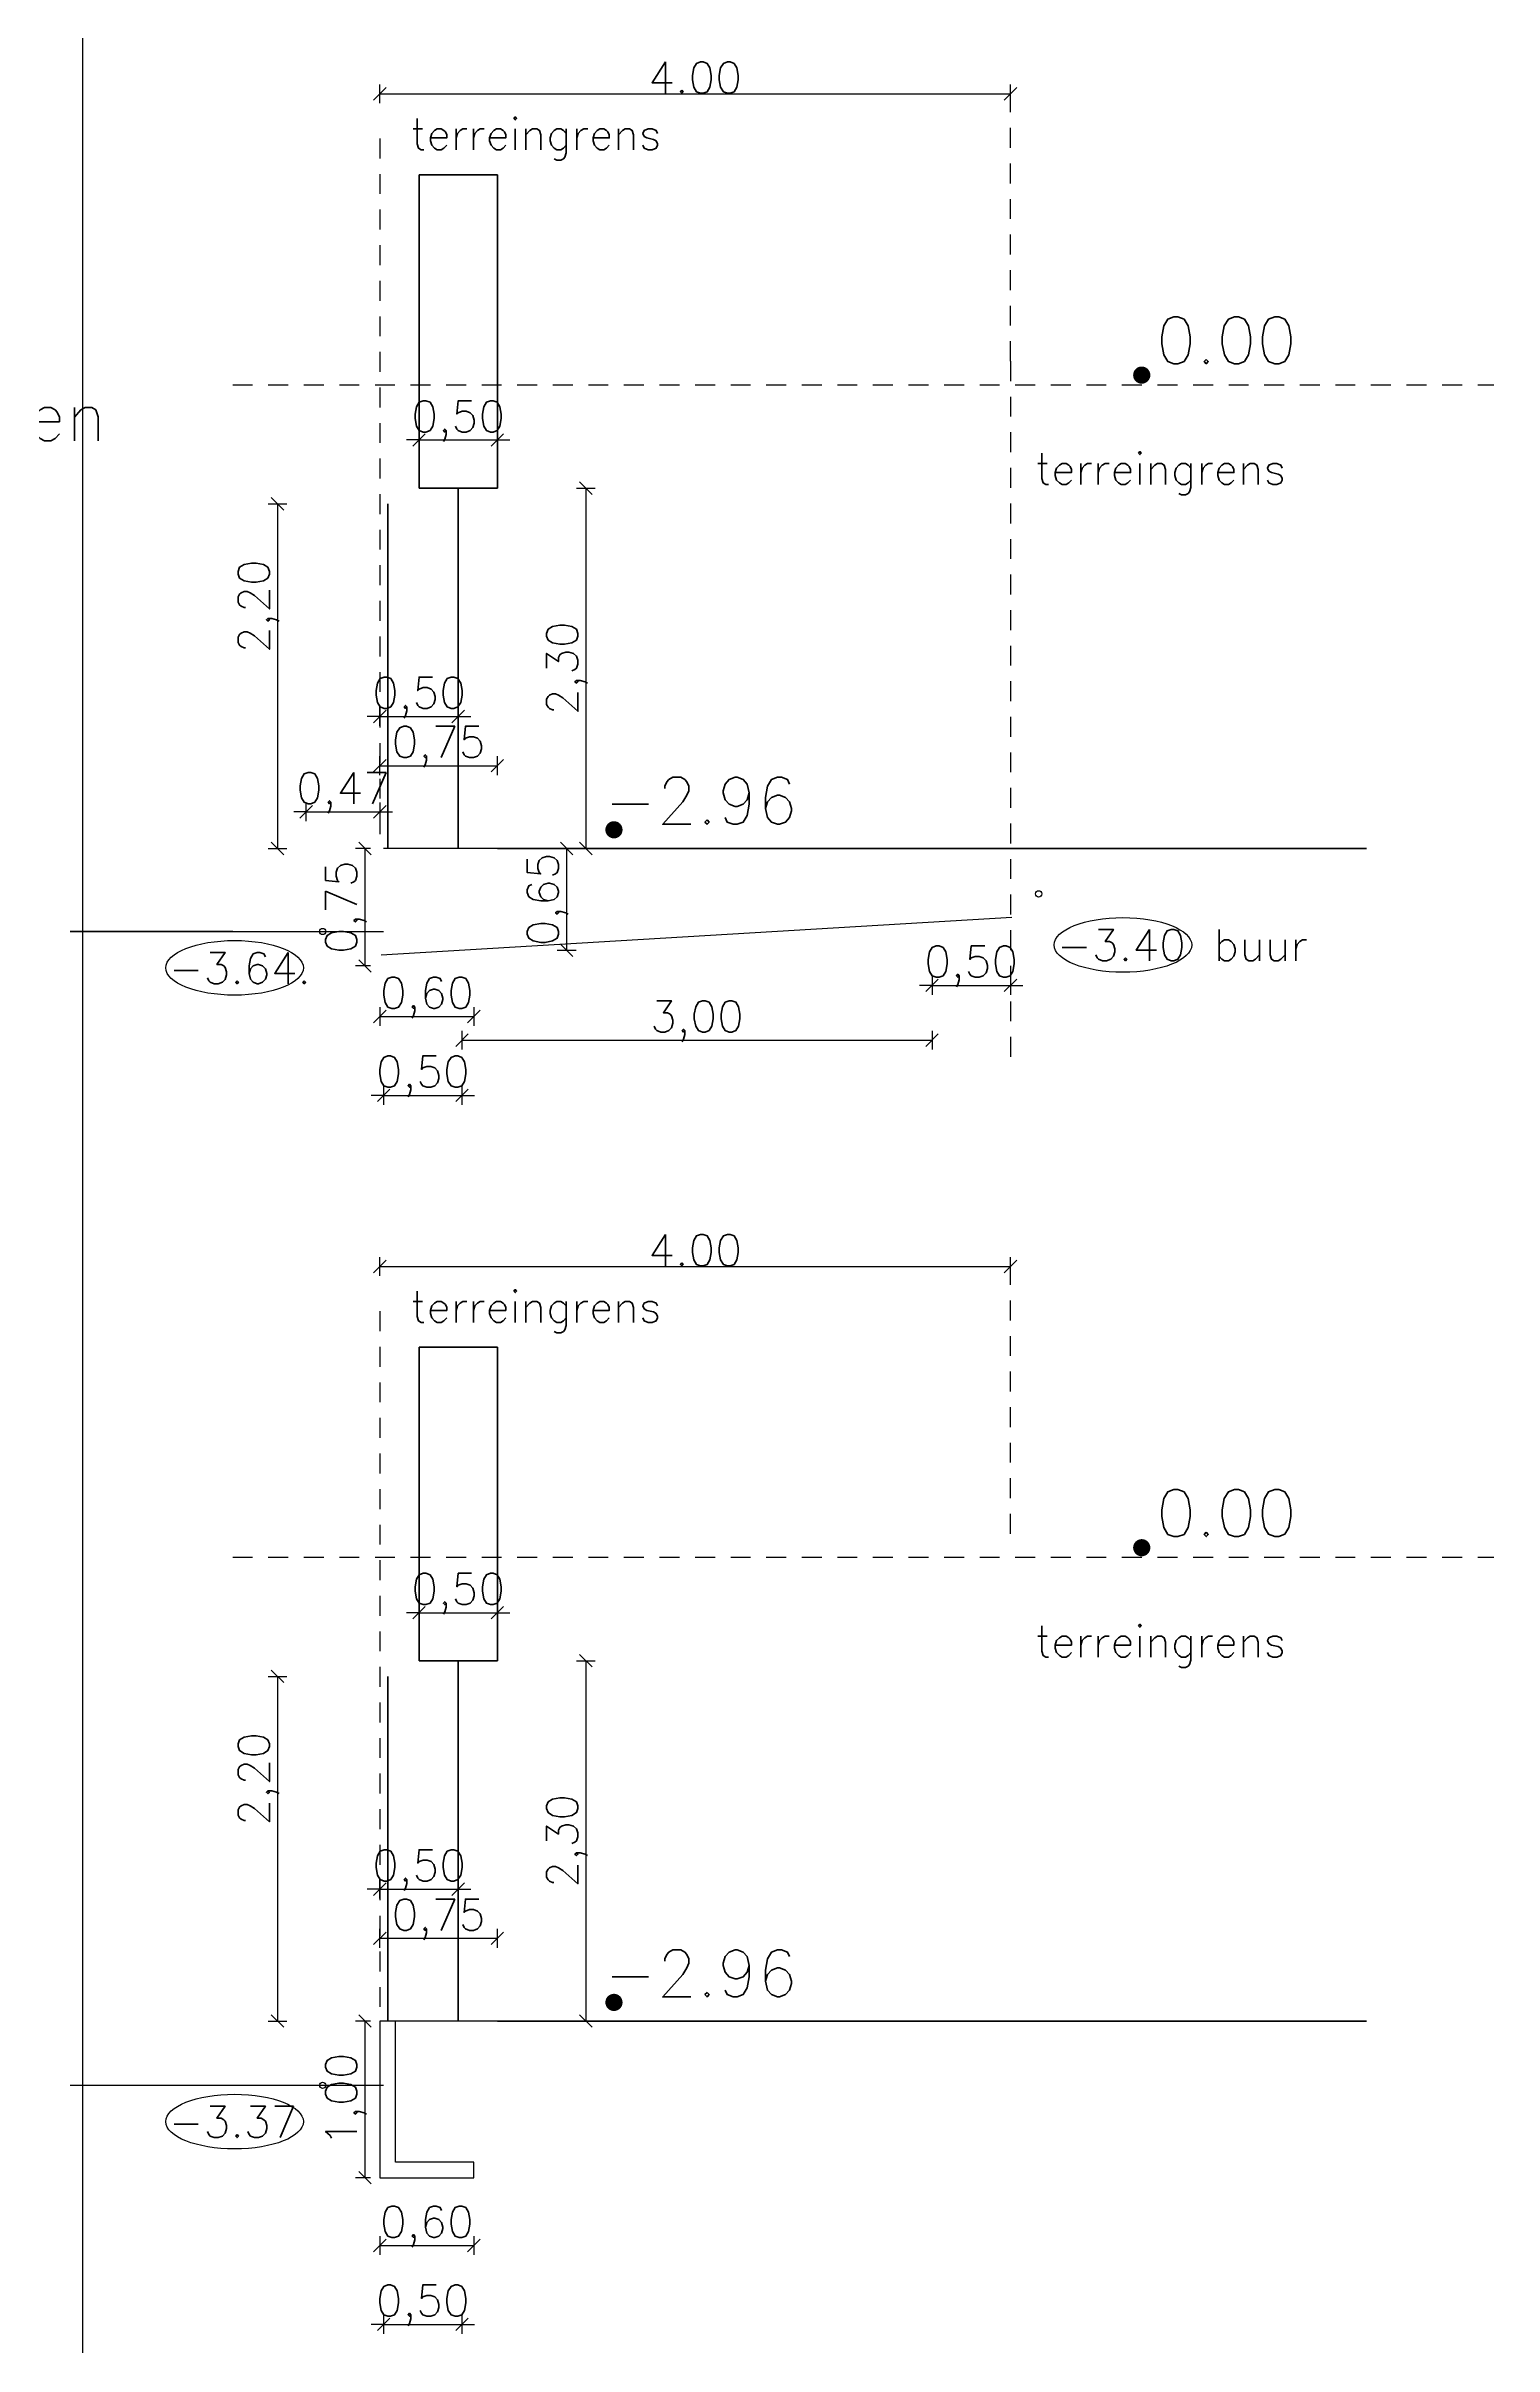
# Model space of a CAD drawing. Header units: millimetres. Extents: x 361 to 21231, y 184 to 1849.
# Drawn here: x 2497.53 to 2506.78, y 467.37 to 482.05 of the extents above; entities that cross this region are included whole.
import ezdxf

# ---------------------------------------------------------------- set-up
doc = ezdxf.new("R2010")
doc.units = ezdxf.units.MM
doc.header["$LTSCALE"] = 0.2
doc.linetypes.add('HIDDEN2', pattern=[4.7625, 3.175, -1.5875])
for name, color, linetype in [('bestaande hoogtepunten', 7, 'Continuous'), ('ontwerp', 7, 'Continuous'), ('terreingrens', 134, 'HIDDEN2')]:
    doc.layers.add(name, color=color, linetype=linetype)
for name, color, linetype, lineweight in [('bomen', 7, 'Continuous', 35), ('klimop op draad', 92, 'Continuous', 50), ('L-elementen', 7, 'Continuous', 30), ('L-elementen 4', 10, 'Continuous', 30), ('maten', 1, 'Continuous', 18), ('nieuwe hoogtepunten', 154, 'Continuous', 35)]:
    doc.layers.add(name, color=color, linetype=linetype, lineweight=lineweight)
doc.layers.add('huidige grondslag', color=7, linetype='Continuous', lineweight=30, true_color=0x00adad)
doc.styles.get("Standard").update_dxf_attribs({"font": 'txt.shx', "height": 0.2})
doc.dimstyles.new('maat aanduiding voor tuin', dxfattribs={"dimscale": 0.2, "dimtxt": 0.2, "dimasz": 0.4, "dimexe": 0.3, "dimexo": 0.3, "dimgap": 0.02, "dimtad": 1, "dimzin": 1, "dimtxsty": 'Standard', "dimblk": 'OBLIQUE', "dimcen": 0.2, "dimadec": 0, "dimazin": 3, "dimtfac": 1, "dimtix": 1, "dimtmove": 0, "dimatfit": 3, "dimldrblk": 'OBLIQUE', "dimfxl": 0.3, "dimfxlon": 1, "dimarcsym": 1})

# ---------------------------------------------------------------- blocks, each defined once
blk = doc.blocks.new('_Oblique')
at = {"color": 0, "linetype": 'ByBlock', "lineweight": -2}
blk.add_line((-0.5, -0.5), (0.5, 0.5), dxfattribs=at)
blk = doc.blocks.new('*D1718')
at = {"layer": 'Defpoints', "color": 0, "ltscale": 0.2, "transparency": 16777216}
for p in [(2500.189, 476.165), (2503.189, 476.165), (2503.189, 475.707)]:
    blk.add_point(p, dxfattribs=at)
at = {"layer": 'maten', "color": 0, "lineweight": -2, "ltscale": 0.2, "transparency": 16777216}
for p, q in [((2500.189, 475.767), (2500.189, 475.647)), ((2503.189, 475.767), (2503.189, 475.647)), ((2500.189, 475.707), (2503.189, 475.707))]:
    blk.add_line(p, q, dxfattribs=at)
at = {"layer": 'maten', "color": 0, "lineweight": -2, "ltscale": 0.2, "transparency": 16777216, "xscale": 0.08000000000000074, "yscale": 0.08000000000000074, "zscale": 0.08000000000000074, "rotation": 180}
blk.add_blockref('_Oblique', (2500.189, 475.707), dxfattribs=at)
at = {"layer": 'maten', "color": 0, "lineweight": -2, "ltscale": 0.2, "transparency": 16777216, "xscale": 0.08000000000000074, "yscale": 0.08000000000000074, "zscale": 0.08000000000000074}
blk.add_blockref('_Oblique', (2503.189, 475.707), dxfattribs=at)
at = {"layer": 'maten', "color": 0, "ltscale": 0.2, "transparency": 16777216, "insert": (2501.689, 475.828), "char_height": 0.2, "attachment_point": 5}
blk.add_mtext('3,00', dxfattribs=at)
blk = doc.blocks.new('*D1719')
at = {"layer": 'Defpoints', "color": 0, "ltscale": 0.2, "transparency": 16777216}
for p in [(2499.689, 477.718), (2500.189, 477.718), (2500.189, 475.355)]:
    blk.add_point(p, dxfattribs=at)
at = {"layer": 'maten', "color": 0, "lineweight": -2, "ltscale": 0.2, "transparency": 16777216}
for p, q in [((2499.689, 475.355), (2499.609, 475.355)), ((2499.689, 475.415), (2499.689, 475.295)), ((2499.689, 475.355), (2500.189, 475.355)), ((2500.189, 475.415), (2500.189, 475.295)), ((2500.189, 475.355), (2500.269, 475.355))]:
    blk.add_line(p, q, dxfattribs=at)
at = {"layer": 'maten', "color": 0, "lineweight": -2, "ltscale": 0.2, "transparency": 16777216, "xscale": 0.08000000000000074, "yscale": 0.08000000000000074, "zscale": 0.08000000000000074}
blk.add_blockref('_Oblique', (2499.689, 475.355), dxfattribs=at)
at = {"layer": 'maten', "color": 0, "lineweight": -2, "ltscale": 0.2, "transparency": 16777216, "xscale": 0.08000000000000074, "yscale": 0.08000000000000074, "zscale": 0.08000000000000074, "rotation": 180}
blk.add_blockref('_Oblique', (2500.189, 475.355), dxfattribs=at)
at = {"layer": 'maten', "color": 0, "ltscale": 0.2, "transparency": 16777216, "insert": (2499.939, 475.476), "char_height": 0.2, "attachment_point": 5}
blk.add_mtext('0,50', dxfattribs=at)
blk = doc.blocks.new('*D1720')
at = {"layer": 'Defpoints', "color": 0, "ltscale": 0.2, "transparency": 16777216}
for p in [(2503.189, 476.898), (2503.689, 476.898), (2503.689, 476.057)]:
    blk.add_point(p, dxfattribs=at)
at = {"layer": 'maten', "color": 0, "lineweight": -2, "ltscale": 0.2, "transparency": 16777216}
for p, q in [((2503.189, 476.117), (2503.189, 475.997)), ((2503.689, 476.117), (2503.689, 475.997)), ((2503.189, 476.057), (2503.109, 476.057)), ((2503.189, 476.057), (2503.689, 476.057)), ((2503.689, 476.057), (2503.769, 476.057))]:
    blk.add_line(p, q, dxfattribs=at)
at = {"layer": 'maten', "color": 0, "lineweight": -2, "ltscale": 0.2, "transparency": 16777216, "xscale": 0.08000000000000074, "yscale": 0.08000000000000074, "zscale": 0.08000000000000074}
blk.add_blockref('_Oblique', (2503.189, 476.057), dxfattribs=at)
at = {"layer": 'maten', "color": 0, "lineweight": -2, "ltscale": 0.2, "transparency": 16777216, "xscale": 0.08000000000000074, "yscale": 0.08000000000000074, "zscale": 0.08000000000000074, "rotation": 180}
blk.add_blockref('_Oblique', (2503.689, 476.057), dxfattribs=at)
at = {"layer": 'maten', "color": 0, "ltscale": 0.2, "transparency": 16777216, "insert": (2503.439, 476.178), "char_height": 0.2, "attachment_point": 5}
blk.add_mtext('0,50', dxfattribs=at)
blk = doc.blocks.new('*D1721')
at = {"layer": 'Defpoints', "color": 0, "ltscale": 0.2, "transparency": 16777216}
for p in [(2499.665, 479.152), (2499.665, 477.165), (2499.195, 476.552)]:
    blk.add_point(p, dxfattribs=at)
at = {"layer": 'maten', "color": 0, "lineweight": -2, "ltscale": 0.2, "transparency": 16777216}
for p, q in [((2499.195, 477.165), (2499.115, 477.165)), ((2499.195, 477.105), (2499.195, 477.225)), ((2499.195, 477.165), (2499.665, 477.165)), ((2499.665, 477.225), (2499.665, 477.105)), ((2499.665, 477.165), (2499.745, 477.165))]:
    blk.add_line(p, q, dxfattribs=at)
at = {"layer": 'maten', "color": 0, "lineweight": -2, "ltscale": 0.2, "transparency": 16777216, "xscale": 0.08000000000000074, "yscale": 0.08000000000000074, "zscale": 0.08000000000000074}
blk.add_blockref('_Oblique', (2499.195, 477.165), dxfattribs=at)
at = {"layer": 'maten', "color": 0, "lineweight": -2, "ltscale": 0.2, "transparency": 16777216, "xscale": 0.08000000000000074, "yscale": 0.08000000000000074, "zscale": 0.08000000000000074, "rotation": 180}
blk.add_blockref('_Oblique', (2499.665, 477.165), dxfattribs=at)
at = {"layer": 'maten', "color": 0, "ltscale": 0.2, "transparency": 16777216, "insert": (2499.43, 477.286), "char_height": 0.2, "attachment_point": 5}
blk.add_mtext('0,47', dxfattribs=at)
blk = doc.blocks.new('*D1849')
at = {"layer": 'Defpoints', "color": 0, "ltscale": 0.2, "transparency": 16777216}
for p in [(2499.665, 476.931), (2499.57, 476.181), (2499.665, 476.181)]:
    blk.add_point(p, dxfattribs=at)
at = {"layer": 'maten', "color": 0, "lineweight": -2, "ltscale": 0.2, "transparency": 16777216}
for p, q in [((2499.605, 476.931), (2499.51, 476.931)), ((2499.57, 476.931), (2499.57, 476.181)), ((2499.605, 476.181), (2499.51, 476.181))]:
    blk.add_line(p, q, dxfattribs=at)
at = {"layer": 'maten', "color": 0, "lineweight": -2, "ltscale": 0.2, "transparency": 16777216, "xscale": 0.08000000000000074, "yscale": 0.08000000000000074, "zscale": 0.08000000000000074}
for p, rotation in [((2499.57, 476.931), 90), ((2499.57, 476.181), 270)]:
    blk.add_blockref('_Oblique', p, dxfattribs=dict(at, rotation=rotation))
at = {"layer": 'maten', "color": 0, "ltscale": 0.2, "transparency": 16777216, "insert": (2499.449, 476.556), "char_height": 0.2, "attachment_point": 5, "rotation": 90}
blk.add_mtext('0,75', dxfattribs=at)
blk = doc.blocks.new('*D1850')
at = {"layer": 'Defpoints', "color": 0, "ltscale": 0.2, "transparency": 16777216}
for p in [(2499.665, 476.181), (2500.265, 476.181), (2500.265, 475.858)]:
    blk.add_point(p, dxfattribs=at)
at = {"layer": 'maten', "color": 0, "lineweight": -2, "ltscale": 0.2, "transparency": 16777216}
for p, q in [((2499.665, 475.918), (2499.665, 475.798)), ((2500.265, 475.918), (2500.265, 475.798)), ((2499.665, 475.858), (2500.265, 475.858))]:
    blk.add_line(p, q, dxfattribs=at)
at = {"layer": 'maten', "color": 0, "lineweight": -2, "ltscale": 0.2, "transparency": 16777216, "xscale": 0.08000000000000074, "yscale": 0.08000000000000074, "zscale": 0.08000000000000074, "rotation": 180}
blk.add_blockref('_Oblique', (2499.665, 475.858), dxfattribs=at)
at = {"layer": 'maten', "color": 0, "lineweight": -2, "ltscale": 0.2, "transparency": 16777216, "xscale": 0.08000000000000074, "yscale": 0.08000000000000074, "zscale": 0.08000000000000074}
blk.add_blockref('_Oblique', (2500.265, 475.858), dxfattribs=at)
at = {"layer": 'maten', "color": 0, "ltscale": 0.2, "transparency": 16777216, "insert": (2499.965, 475.979), "char_height": 0.2, "attachment_point": 5}
blk.add_mtext('0,60', dxfattribs=at)
blk = doc.blocks.new('*D1851')
at = {"layer": 'Defpoints', "color": 0, "ltscale": 0.2, "transparency": 16777216}
for p in [(2500.415, 476.931), (2500.415, 476.281), (2500.857, 476.281)]:
    blk.add_point(p, dxfattribs=at)
at = {"layer": 'maten', "color": 0, "lineweight": -2, "ltscale": 0.2, "transparency": 16777216}
for p, q in [((2500.797, 476.931), (2500.917, 476.931)), ((2500.857, 476.931), (2500.857, 476.281)), ((2500.797, 476.281), (2500.917, 476.281))]:
    blk.add_line(p, q, dxfattribs=at)
at = {"layer": 'maten', "color": 0, "lineweight": -2, "ltscale": 0.2, "transparency": 16777216, "xscale": 0.08000000000000074, "yscale": 0.08000000000000074, "zscale": 0.08000000000000074}
for p, rotation in [((2500.857, 476.931), 90), ((2500.857, 476.281), 270)]:
    blk.add_blockref('_Oblique', p, dxfattribs=dict(at, rotation=rotation))
at = {"layer": 'maten', "color": 0, "ltscale": 0.2, "transparency": 16777216, "insert": (2500.736, 476.606), "char_height": 0.2, "attachment_point": 5, "rotation": 90}
blk.add_mtext('0,65', dxfattribs=at)
blk = doc.blocks.new('*D1852')
at = {"layer": 'Defpoints', "color": 0, "ltscale": 0.2, "transparency": 16777216}
for p in [(2500.165, 479.231), (2500.165, 476.931), (2500.979, 476.931)]:
    blk.add_point(p, dxfattribs=at)
at = {"layer": 'maten', "color": 0, "lineweight": -2, "ltscale": 0.2, "transparency": 16777216}
for p, q in [((2500.919, 479.231), (2501.039, 479.231)), ((2500.979, 479.231), (2500.979, 476.931)), ((2500.919, 476.931), (2501.039, 476.931))]:
    blk.add_line(p, q, dxfattribs=at)
at = {"layer": 'maten', "color": 0, "lineweight": -2, "ltscale": 0.2, "transparency": 16777216, "xscale": 0.08000000000000074, "yscale": 0.08000000000000074, "zscale": 0.08000000000000074}
for p, rotation in [((2500.979, 479.231), 90), ((2500.979, 476.931), 270)]:
    blk.add_blockref('_Oblique', p, dxfattribs=dict(at, rotation=rotation))
at = {"layer": 'maten', "color": 0, "ltscale": 0.2, "transparency": 16777216, "insert": (2500.859, 478.081), "char_height": 0.2, "attachment_point": 5, "rotation": 90}
blk.add_mtext('2,30', dxfattribs=at)
blk = doc.blocks.new('*D1722')
at = {"layer": 'Defpoints', "color": 0, "ltscale": 0.2, "transparency": 16777216}
for p in [(2498.688, 479.131), (2498.688, 476.931), (2499.012, 476.931)]:
    blk.add_point(p, dxfattribs=at)
at = {"layer": 'maten', "color": 0, "lineweight": -2, "ltscale": 0.2, "transparency": 16777216}
for p, q in [((2498.952, 479.131), (2499.072, 479.131)), ((2499.012, 479.131), (2499.012, 476.931)), ((2498.952, 476.931), (2499.072, 476.931))]:
    blk.add_line(p, q, dxfattribs=at)
at = {"layer": 'maten', "color": 0, "lineweight": -2, "ltscale": 0.2, "transparency": 16777216, "xscale": 0.08000000000000074, "yscale": 0.08000000000000074, "zscale": 0.08000000000000074}
for p, rotation in [((2499.012, 479.131), 90), ((2499.012, 476.931), 270)]:
    blk.add_blockref('_Oblique', p, dxfattribs=dict(at, rotation=rotation))
at = {"layer": 'maten', "color": 0, "ltscale": 0.2, "transparency": 16777216, "insert": (2498.891, 478.031), "char_height": 0.2, "attachment_point": 5, "rotation": 90}
blk.add_mtext('     2,20', dxfattribs=at)
blk = doc.blocks.new('*D1723')
at = {"layer": 'Defpoints', "color": 0, "ltscale": 0.2, "transparency": 16777216}
for p in [(2500.415, 477.459), (2499.665, 476.931), (2500.415, 476.931)]:
    blk.add_point(p, dxfattribs=at)
at = {"layer": 'maten', "color": 0, "lineweight": -2, "ltscale": 0.2, "transparency": 16777216}
for p, q in [((2499.665, 477.399), (2499.665, 477.519)), ((2499.665, 477.459), (2500.415, 477.459)), ((2500.415, 477.399), (2500.415, 477.519))]:
    blk.add_line(p, q, dxfattribs=at)
at = {"layer": 'maten', "color": 0, "lineweight": -2, "ltscale": 0.2, "transparency": 16777216, "xscale": 0.08000000000000074, "yscale": 0.08000000000000074, "zscale": 0.08000000000000074, "rotation": 180}
blk.add_blockref('_Oblique', (2499.665, 477.459), dxfattribs=at)
at = {"layer": 'maten', "color": 0, "lineweight": -2, "ltscale": 0.2, "transparency": 16777216, "xscale": 0.08000000000000074, "yscale": 0.08000000000000074, "zscale": 0.08000000000000074}
blk.add_blockref('_Oblique', (2500.415, 477.459), dxfattribs=at)
at = {"layer": 'maten', "color": 0, "ltscale": 0.2, "transparency": 16777216, "insert": (2500.04, 477.58), "char_height": 0.2, "attachment_point": 5}
blk.add_mtext('0,75', dxfattribs=at)
blk = doc.blocks.new('*D1853')
at = {"layer": 'Defpoints', "color": 0, "ltscale": 0.2, "transparency": 16777216}
for p in [(2500.165, 477.773), (2499.665, 476.931), (2500.165, 476.931)]:
    blk.add_point(p, dxfattribs=at)
at = {"layer": 'maten', "color": 0, "lineweight": -2, "ltscale": 0.2, "transparency": 16777216}
for p, q in [((2499.665, 477.713), (2499.665, 477.833)), ((2500.165, 477.713), (2500.165, 477.833)), ((2499.665, 477.773), (2499.585, 477.773)), ((2499.665, 477.773), (2500.165, 477.773)), ((2500.165, 477.773), (2500.245, 477.773))]:
    blk.add_line(p, q, dxfattribs=at)
at = {"layer": 'maten', "color": 0, "lineweight": -2, "ltscale": 0.2, "transparency": 16777216, "xscale": 0.08000000000000074, "yscale": 0.08000000000000074, "zscale": 0.08000000000000074}
blk.add_blockref('_Oblique', (2499.665, 477.773), dxfattribs=at)
at = {"layer": 'maten', "color": 0, "lineweight": -2, "ltscale": 0.2, "transparency": 16777216, "xscale": 0.08000000000000074, "yscale": 0.08000000000000074, "zscale": 0.08000000000000074, "rotation": 180}
blk.add_blockref('_Oblique', (2500.165, 477.773), dxfattribs=at)
at = {"layer": 'maten', "color": 0, "ltscale": 0.2, "transparency": 16777216, "insert": (2499.915, 477.894), "char_height": 0.2, "attachment_point": 5}
blk.add_mtext('0,50', dxfattribs=at)
blk = doc.blocks.new('*D1854')
at = {"layer": 'Defpoints', "color": 0, "ltscale": 0.2, "transparency": 16777216}
for p in [(2500.415, 479.538), (2499.915, 479.231), (2500.415, 479.231)]:
    blk.add_point(p, dxfattribs=at)
at = {"layer": 'maten', "color": 0, "lineweight": -2, "ltscale": 0.2, "transparency": 16777216}
for p, q in [((2499.915, 479.478), (2499.915, 479.598)), ((2500.415, 479.478), (2500.415, 479.598)), ((2499.915, 479.538), (2499.835, 479.538)), ((2499.915, 479.538), (2500.415, 479.538)), ((2500.415, 479.538), (2500.495, 479.538))]:
    blk.add_line(p, q, dxfattribs=at)
at = {"layer": 'maten', "color": 0, "lineweight": -2, "ltscale": 0.2, "transparency": 16777216, "xscale": 0.08000000000000074, "yscale": 0.08000000000000074, "zscale": 0.08000000000000074}
blk.add_blockref('_Oblique', (2499.915, 479.538), dxfattribs=at)
at = {"layer": 'maten', "color": 0, "lineweight": -2, "ltscale": 0.2, "transparency": 16777216, "xscale": 0.08000000000000074, "yscale": 0.08000000000000074, "zscale": 0.08000000000000074, "rotation": 180}
blk.add_blockref('_Oblique', (2500.415, 479.538), dxfattribs=at)
at = {"layer": 'maten', "color": 0, "ltscale": 0.2, "transparency": 16777216, "insert": (2500.165, 479.658), "char_height": 0.2, "attachment_point": 5}
blk.add_mtext('0,50', dxfattribs=at)
blk = doc.blocks.new('*D1859')
at = {"layer": 'Defpoints', "color": 0, "ltscale": 0.2, "transparency": 16777216}
for p in [(2503.689, 481.747), (2499.665, 481.462), (2503.689, 481.462)]:
    blk.add_point(p, dxfattribs=at)
at = {"layer": 'maten', "color": 0, "lineweight": -2, "ltscale": 0.2, "transparency": 16777216}
for p, q in [((2499.665, 481.687), (2499.665, 481.807)), ((2503.689, 481.687), (2503.689, 481.807)), ((2499.665, 481.747), (2503.689, 481.747))]:
    blk.add_line(p, q, dxfattribs=at)
at = {"layer": 'maten', "color": 0, "lineweight": -2, "ltscale": 0.2, "transparency": 16777216, "xscale": 0.08000000000000074, "yscale": 0.08000000000000074, "zscale": 0.08000000000000074, "rotation": 180}
blk.add_blockref('_Oblique', (2499.665, 481.747), dxfattribs=at)
at = {"layer": 'maten', "color": 0, "lineweight": -2, "ltscale": 0.2, "transparency": 16777216, "xscale": 0.08000000000000074, "yscale": 0.08000000000000074, "zscale": 0.08000000000000074}
blk.add_blockref('_Oblique', (2503.689, 481.747), dxfattribs=at)
at = {"layer": 'maten', "color": 0, "ltscale": 0.2, "transparency": 16777216, "insert": (2501.677, 481.851), "char_height": 0.2, "attachment_point": 5}
blk.add_mtext('4.00', dxfattribs=at)
blk = doc.blocks.new('*D1738')
at = {"layer": 'Defpoints', "color": 0, "ltscale": 0.2, "transparency": 16777216}
for p in [(2499.689, 469.874), (2500.189, 469.874), (2500.189, 467.511)]:
    blk.add_point(p, dxfattribs=at)
at = {"layer": 'maten', "color": 0, "lineweight": -2, "ltscale": 0.2, "transparency": 16777216}
for p, q in [((2499.689, 467.571), (2499.689, 467.451)), ((2500.189, 467.571), (2500.189, 467.451)), ((2499.689, 467.511), (2499.609, 467.511)), ((2499.689, 467.511), (2500.189, 467.511)), ((2500.189, 467.511), (2500.269, 467.511))]:
    blk.add_line(p, q, dxfattribs=at)
at = {"layer": 'maten', "color": 0, "lineweight": -2, "ltscale": 0.2, "transparency": 16777216, "xscale": 0.08000000000000074, "yscale": 0.08000000000000074, "zscale": 0.08000000000000074}
blk.add_blockref('_Oblique', (2499.689, 467.511), dxfattribs=at)
at = {"layer": 'maten', "color": 0, "lineweight": -2, "ltscale": 0.2, "transparency": 16777216, "xscale": 0.08000000000000074, "yscale": 0.08000000000000074, "zscale": 0.08000000000000074, "rotation": 180}
blk.add_blockref('_Oblique', (2500.189, 467.511), dxfattribs=at)
at = {"layer": 'maten', "color": 0, "ltscale": 0.2, "transparency": 16777216, "insert": (2499.939, 467.632), "char_height": 0.2, "attachment_point": 5}
blk.add_mtext('0,50', dxfattribs=at)
blk = doc.blocks.new('*D1739')
at = {"layer": 'Defpoints', "color": 0, "ltscale": 0.2, "transparency": 16777216}
for p in [(2499.665, 469.447), (2499.57, 468.447), (2499.665, 468.447)]:
    blk.add_point(p, dxfattribs=at)
at = {"layer": 'maten', "color": 0, "lineweight": -2, "ltscale": 0.2, "transparency": 16777216}
for p, q in [((2499.605, 469.447), (2499.51, 469.447)), ((2499.57, 469.447), (2499.57, 468.447)), ((2499.605, 468.447), (2499.51, 468.447))]:
    blk.add_line(p, q, dxfattribs=at)
at = {"layer": 'maten', "color": 0, "lineweight": -2, "ltscale": 0.2, "transparency": 16777216, "xscale": 0.08000000000000074, "yscale": 0.08000000000000074, "zscale": 0.08000000000000074}
for p, rotation in [((2499.57, 469.447), 90), ((2499.57, 468.447), 270)]:
    blk.add_blockref('_Oblique', p, dxfattribs=dict(at, rotation=rotation))
at = {"layer": 'maten', "color": 0, "ltscale": 0.2, "transparency": 16777216, "insert": (2499.449, 468.947), "char_height": 0.2, "attachment_point": 5, "rotation": 90}
blk.add_mtext('1,00', dxfattribs=at)
blk = doc.blocks.new('*D1740')
at = {"layer": 'Defpoints', "color": 0, "ltscale": 0.2, "transparency": 16777216}
for p in [(2499.665, 468.337), (2500.265, 468.337), (2500.265, 468.014)]:
    blk.add_point(p, dxfattribs=at)
at = {"layer": 'maten', "color": 0, "lineweight": -2, "ltscale": 0.2, "transparency": 16777216}
for p, q in [((2499.665, 468.074), (2499.665, 467.954)), ((2499.665, 468.014), (2500.265, 468.014)), ((2500.265, 468.074), (2500.265, 467.954))]:
    blk.add_line(p, q, dxfattribs=at)
at = {"layer": 'maten', "color": 0, "lineweight": -2, "ltscale": 0.2, "transparency": 16777216, "xscale": 0.08000000000000074, "yscale": 0.08000000000000074, "zscale": 0.08000000000000074, "rotation": 180}
blk.add_blockref('_Oblique', (2499.665, 468.014), dxfattribs=at)
at = {"layer": 'maten', "color": 0, "lineweight": -2, "ltscale": 0.2, "transparency": 16777216, "xscale": 0.08000000000000074, "yscale": 0.08000000000000074, "zscale": 0.08000000000000074}
blk.add_blockref('_Oblique', (2500.265, 468.014), dxfattribs=at)
at = {"layer": 'maten', "color": 0, "ltscale": 0.2, "transparency": 16777216, "insert": (2499.965, 468.135), "char_height": 0.2, "attachment_point": 5}
blk.add_mtext('0,60', dxfattribs=at)
blk = doc.blocks.new('*D1885')
at = {"layer": 'Defpoints', "color": 0, "ltscale": 0.2, "transparency": 16777216}
for p in [(2500.165, 471.747), (2500.165, 469.447), (2500.979, 469.447)]:
    blk.add_point(p, dxfattribs=at)
at = {"layer": 'maten', "color": 0, "lineweight": -2, "ltscale": 0.2, "transparency": 16777216}
for p, q in [((2500.919, 471.747), (2501.039, 471.747)), ((2500.979, 471.747), (2500.979, 469.447)), ((2500.919, 469.447), (2501.039, 469.447))]:
    blk.add_line(p, q, dxfattribs=at)
at = {"layer": 'maten', "color": 0, "lineweight": -2, "ltscale": 0.2, "transparency": 16777216, "xscale": 0.08000000000000074, "yscale": 0.08000000000000074, "zscale": 0.08000000000000074}
for p, rotation in [((2500.979, 471.747), 90), ((2500.979, 469.447), 270)]:
    blk.add_blockref('_Oblique', p, dxfattribs=dict(at, rotation=rotation))
at = {"layer": 'maten', "color": 0, "ltscale": 0.2, "transparency": 16777216, "insert": (2500.859, 470.597), "char_height": 0.2, "attachment_point": 5, "rotation": 90}
blk.add_mtext('2,30', dxfattribs=at)
blk = doc.blocks.new('*D1741')
at = {"layer": 'Defpoints', "color": 0, "ltscale": 0.2, "transparency": 16777216}
for p in [(2498.688, 471.647), (2498.688, 469.447), (2499.012, 469.447)]:
    blk.add_point(p, dxfattribs=at)
at = {"layer": 'maten', "color": 0, "lineweight": -2, "ltscale": 0.2, "transparency": 16777216}
for p, q in [((2498.952, 471.647), (2499.072, 471.647)), ((2499.012, 471.647), (2499.012, 469.447)), ((2498.952, 469.447), (2499.072, 469.447))]:
    blk.add_line(p, q, dxfattribs=at)
at = {"layer": 'maten', "color": 0, "lineweight": -2, "ltscale": 0.2, "transparency": 16777216, "xscale": 0.08000000000000074, "yscale": 0.08000000000000074, "zscale": 0.08000000000000074}
for p, rotation in [((2499.012, 471.647), 90), ((2499.012, 469.447), 270)]:
    blk.add_blockref('_Oblique', p, dxfattribs=dict(at, rotation=rotation))
at = {"layer": 'maten', "color": 0, "ltscale": 0.2, "transparency": 16777216, "insert": (2498.891, 470.547), "char_height": 0.2, "attachment_point": 5, "rotation": 90}
blk.add_mtext('     2,20', dxfattribs=at)
blk = doc.blocks.new('*D1742')
at = {"layer": 'Defpoints', "color": 0, "ltscale": 0.2, "transparency": 16777216}
for p in [(2500.415, 469.975), (2499.665, 469.447), (2500.415, 469.447)]:
    blk.add_point(p, dxfattribs=at)
at = {"layer": 'maten', "color": 0, "lineweight": -2, "ltscale": 0.2, "transparency": 16777216}
for p, q in [((2499.665, 469.915), (2499.665, 470.035)), ((2499.665, 469.975), (2500.415, 469.975)), ((2500.415, 469.915), (2500.415, 470.035))]:
    blk.add_line(p, q, dxfattribs=at)
at = {"layer": 'maten', "color": 0, "lineweight": -2, "ltscale": 0.2, "transparency": 16777216, "xscale": 0.08000000000000074, "yscale": 0.08000000000000074, "zscale": 0.08000000000000074, "rotation": 180}
blk.add_blockref('_Oblique', (2499.665, 469.975), dxfattribs=at)
at = {"layer": 'maten', "color": 0, "lineweight": -2, "ltscale": 0.2, "transparency": 16777216, "xscale": 0.08000000000000074, "yscale": 0.08000000000000074, "zscale": 0.08000000000000074}
blk.add_blockref('_Oblique', (2500.415, 469.975), dxfattribs=at)
at = {"layer": 'maten', "color": 0, "ltscale": 0.2, "transparency": 16777216, "insert": (2500.04, 470.095), "char_height": 0.2, "attachment_point": 5}
blk.add_mtext('0,75', dxfattribs=at)
blk = doc.blocks.new('*D1886')
at = {"layer": 'Defpoints', "color": 0, "ltscale": 0.2, "transparency": 16777216}
for p in [(2500.165, 470.289), (2499.665, 469.447), (2500.165, 469.447)]:
    blk.add_point(p, dxfattribs=at)
at = {"layer": 'maten', "color": 0, "lineweight": -2, "ltscale": 0.2, "transparency": 16777216}
for p, q in [((2499.665, 470.229), (2499.665, 470.349)), ((2500.165, 470.229), (2500.165, 470.349)), ((2499.665, 470.289), (2499.585, 470.289)), ((2499.665, 470.289), (2500.165, 470.289)), ((2500.165, 470.289), (2500.245, 470.289))]:
    blk.add_line(p, q, dxfattribs=at)
at = {"layer": 'maten', "color": 0, "lineweight": -2, "ltscale": 0.2, "transparency": 16777216, "xscale": 0.08000000000000074, "yscale": 0.08000000000000074, "zscale": 0.08000000000000074}
blk.add_blockref('_Oblique', (2499.665, 470.289), dxfattribs=at)
at = {"layer": 'maten', "color": 0, "lineweight": -2, "ltscale": 0.2, "transparency": 16777216, "xscale": 0.08000000000000074, "yscale": 0.08000000000000074, "zscale": 0.08000000000000074, "rotation": 180}
blk.add_blockref('_Oblique', (2500.165, 470.289), dxfattribs=at)
at = {"layer": 'maten', "color": 0, "ltscale": 0.2, "transparency": 16777216, "insert": (2499.915, 470.41), "char_height": 0.2, "attachment_point": 5}
blk.add_mtext('0,50', dxfattribs=at)
blk = doc.blocks.new('*D1887')
at = {"layer": 'Defpoints', "color": 0, "ltscale": 0.2, "transparency": 16777216}
for p in [(2500.415, 472.053), (2499.915, 471.747), (2500.415, 471.747)]:
    blk.add_point(p, dxfattribs=at)
at = {"layer": 'maten', "color": 0, "lineweight": -2, "ltscale": 0.2, "transparency": 16777216}
for p, q in [((2499.915, 471.993), (2499.915, 472.113)), ((2500.415, 471.993), (2500.415, 472.113)), ((2499.915, 472.053), (2499.835, 472.053)), ((2499.915, 472.053), (2500.415, 472.053)), ((2500.415, 472.053), (2500.495, 472.053))]:
    blk.add_line(p, q, dxfattribs=at)
at = {"layer": 'maten', "color": 0, "lineweight": -2, "ltscale": 0.2, "transparency": 16777216, "xscale": 0.08000000000000074, "yscale": 0.08000000000000074, "zscale": 0.08000000000000074}
blk.add_blockref('_Oblique', (2499.915, 472.053), dxfattribs=at)
at = {"layer": 'maten', "color": 0, "lineweight": -2, "ltscale": 0.2, "transparency": 16777216, "xscale": 0.08000000000000074, "yscale": 0.08000000000000074, "zscale": 0.08000000000000074, "rotation": 180}
blk.add_blockref('_Oblique', (2500.415, 472.053), dxfattribs=at)
at = {"layer": 'maten', "color": 0, "ltscale": 0.2, "transparency": 16777216, "insert": (2500.165, 472.174), "char_height": 0.2, "attachment_point": 5}
blk.add_mtext('0,50', dxfattribs=at)
blk = doc.blocks.new('*D1888')
at = {"layer": 'Defpoints', "color": 0, "ltscale": 0.2, "transparency": 16777216}
for p in [(2503.689, 474.263), (2499.665, 473.977), (2503.689, 473.977)]:
    blk.add_point(p, dxfattribs=at)
at = {"layer": 'maten', "color": 0, "lineweight": -2, "ltscale": 0.2, "transparency": 16777216}
for p, q in [((2499.665, 474.203), (2499.665, 474.323)), ((2503.689, 474.203), (2503.689, 474.323)), ((2499.665, 474.263), (2503.689, 474.263))]:
    blk.add_line(p, q, dxfattribs=at)
at = {"layer": 'maten', "color": 0, "lineweight": -2, "ltscale": 0.2, "transparency": 16777216, "xscale": 0.08000000000000074, "yscale": 0.08000000000000074, "zscale": 0.08000000000000074, "rotation": 180}
blk.add_blockref('_Oblique', (2499.665, 474.263), dxfattribs=at)
at = {"layer": 'maten', "color": 0, "lineweight": -2, "ltscale": 0.2, "transparency": 16777216, "xscale": 0.08000000000000074, "yscale": 0.08000000000000074, "zscale": 0.08000000000000074}
blk.add_blockref('_Oblique', (2503.689, 474.263), dxfattribs=at)
at = {"layer": 'maten', "color": 0, "ltscale": 0.2, "transparency": 16777216, "insert": (2501.677, 474.367), "char_height": 0.2, "attachment_point": 5}
blk.add_mtext('4.00', dxfattribs=at)
blk = doc.blocks.new('*D1890')
at = {"layer": 'Defpoints', "color": 0, "ltscale": 0.2, "transparency": 16777216}
for p in [(2492.843, 485.897), (2497.77, 485.897), (2492.78, 413.494)]:
    blk.add_point(p, dxfattribs=at)
at = {"layer": 'maten', "color": 0, "lineweight": -2, "ltscale": 0.2, "transparency": 16777216}
for p, q in [((2497.71, 485.897), (2497.83, 485.897)), ((2497.77, 413.494), (2497.77, 485.897)), ((2497.71, 413.494), (2497.83, 413.494))]:
    blk.add_line(p, q, dxfattribs=at)
at = {"layer": 'maten', "color": 0, "lineweight": -2, "ltscale": 0.2, "transparency": 16777216, "xscale": 0.08000000000000074, "yscale": 0.08000000000000074, "zscale": 0.08000000000000074}
for p, rotation in [((2497.77, 485.897), 90), ((2497.77, 413.494), 270)]:
    blk.add_blockref('_Oblique', p, dxfattribs=dict(at, rotation=rotation))
at = {"layer": 'maten', "color": 0, "ltscale": 0.2, "transparency": 16777216, "insert": (2497.649, 449.695), "char_height": 0.2, "attachment_point": 5, "rotation": 90}
blk.add_mtext('72,40', dxfattribs=at)

msp = doc.modelspace()

# ---------------------------------------------------------------- hatches: boundary and pattern name
at = {"layer": 'nieuwe hoogtepunten', "ltscale": 0.2}
h = msp.add_hatch(color=1, dxfattribs=at)
h.dxf.hatch_style = 1
edge = h.paths.add_edge_path()
edge.add_arc((2504.527, 479.952), 0.055, 0, 360)
h = msp.add_hatch(color=256, dxfattribs=at)
h.dxf.hatch_style = 1
edge = h.paths.add_edge_path()
edge.add_arc((2501.159, 477.05), 0.055, 0, 360)
h = msp.add_hatch(color=1, dxfattribs=at)
h.dxf.hatch_style = 1
edge = h.paths.add_edge_path()
edge.add_arc((2504.527, 472.468), 0.055, 0, 360)
h = msp.add_hatch(color=256, dxfattribs=at)
h.dxf.hatch_style = 1
edge = h.paths.add_edge_path()
edge.add_arc((2501.159, 469.566), 0.055, 0, 360)

# ---------------------------------------------------------------- linework, layer by layer
at = {"layer": 'bestaande hoogtepunten', "ltscale": 0.2}
for centre in [(2503.869, 476.641), (2499.3, 476.401), (2499.3, 469.037)]:
    msp.add_circle(centre, 0.02, dxfattribs=at)
at = {"layer": 'bestaande hoogtepunten'}
for centre in [(2504.407, 476.315), (2498.738, 476.169), (2498.738, 468.805)]:
    msp.add_ellipse(centre, major_axis=(-0.439, 0), ratio=0.39726, dxfattribs=at)
at = {"layer": 'bomen', "ltscale": 0.2}
for p, q in [((2500.415, 481.231), (2499.915, 481.231)), ((2499.915, 481.231), (2499.915, 479.231)), ((2500.415, 479.231), (2500.415, 481.231)), ((2499.915, 479.231), (2500.415, 479.231)), ((2500.165, 476.931), (2500.165, 479.231)), ((2500.165, 479.231), (2500.415, 479.231)), ((2500.165, 477.999), (2500.165, 478.383)), ((2500.415, 473.747), (2499.915, 473.747)), ((2499.915, 473.747), (2499.915, 471.747)), ((2500.415, 471.747), (2500.415, 473.747)), ((2499.915, 471.747), (2500.415, 471.747)), ((2500.165, 469.447), (2500.165, 471.747)), ((2500.165, 471.747), (2500.415, 471.747)), ((2500.165, 470.515), (2500.165, 470.899))]:
    msp.add_line(p, q, dxfattribs=at)
at = {"layer": 'huidige grondslag', "ltscale": 0.2}
msp.add_line((2499.674, 476.252), (2503.698, 476.492), dxfattribs=at)
at = {"layer": 'klimop op draad', "ltscale": 0.2}
for p, q in [((2499.715, 476.931), (2499.715, 479.131)), ((2499.715, 469.447), (2499.715, 471.647))]:
    msp.add_line(p, q, dxfattribs=at)
at = {"layer": 'L-elementen'}
for p, q in [((2499.765, 469.447), (2499.665, 469.447)), ((2499.665, 469.447), (2499.665, 468.447)), ((2499.765, 468.547), (2499.765, 469.447)), ((2499.665, 468.447), (2500.265, 468.447)), ((2500.265, 468.547), (2499.765, 468.547)), ((2500.265, 468.447), (2500.265, 468.547))]:
    msp.add_line(p, q, dxfattribs=at)
at = {"layer": 'ontwerp', "color": 1, "linetype": 'HIDDEN2', "ltscale": 0.2}
for p, q in [((2498.726, 479.891), (2506.775, 479.891)), ((2498.726, 472.407), (2506.775, 472.407))]:
    msp.add_line(p, q, dxfattribs=at)
at = {"layer": 'ontwerp', "ltscale": 0.2}
for p, q in [((2500.415, 476.931), (2499.689, 476.931)), ((2503.189, 476.931), (2503.689, 476.931)), ((2503.689, 476.931), (2505.189, 476.931)), ((2498.726, 476.401), (2497.689, 476.401)), ((2497.689, 476.401), (2499.689, 476.401)), ((2500.415, 469.447), (2499.689, 469.447)), ((2503.189, 469.447), (2503.689, 469.447)), ((2503.689, 469.447), (2505.189, 469.447)), ((2497.689, 469.037), (2499.689, 469.037))]:
    msp.add_line(p, q, dxfattribs=at)
at = {"layer": 'ontwerp', "color": 6, "lineweight": 50, "ltscale": 0.2}
for p, q in [((2500.415, 476.931), (2503.189, 476.931)), ((2503.189, 476.931), (2505.962, 476.931)), ((2500.415, 469.447), (2503.189, 469.447)), ((2503.189, 469.447), (2505.962, 469.447))]:
    msp.add_line(p, q, dxfattribs=at)
at = {"layer": 'terreingrens', "ltscale": 0.2}
for p, q in [((2503.689, 480.041), (2503.689, 481.78)), ((2499.665, 481.462), (2499.665, 476.931)), ((2503.689, 480.041), (2503.689, 475.511)), ((2503.689, 472.557), (2503.689, 474.295)), ((2499.665, 473.977), (2499.665, 469.447))]:
    msp.add_line(p, q, dxfattribs=at)

# ---------------------------------------------------------------- texts
at = {"layer": 'bestaande hoogtepunten', "char_height": 0.2, "attachment_point": 1, "rotation": 0.0061}
for s, insert, width in [('-3.40 buur', (2503.986, 476.414), 3.75833), ('-3.64.', (2498.317, 476.267), 0.69801), ('-3.37', (2498.317, 468.903), 0.69801)]:
    msp.add_mtext(s, dxfattribs=dict(at, insert=insert, width=width))
at = {"layer": 'L-elementen 4', "ltscale": 0.2, "insert": (2495.138, 479.852), "char_height": 0.32, "attachment_point": 1, "rotation": 0.0061}
msp.add_mtext_dynamic_manual_height_columns('L-elementen', width=4.04317, gutter_width=1.6, heights=[0], dxfattribs=at)
at = {"layer": 'nieuwe hoogtepunten', "color": 1, "ltscale": 0.2, "char_height": 0.3, "attachment_point": 1, "rotation": 0.0061}
for insert in [(2504.617, 480.324), (2504.617, 472.839)]:
    msp.add_mtext_dynamic_manual_height_columns('0.00', width=3.39192, gutter_width=1.5, heights=[0], dxfattribs=dict(at, insert=insert))
at = {"layer": 'nieuwe hoogtepunten', "ltscale": 0.2, "char_height": 0.3, "attachment_point": 1, "rotation": 0.0061}
for insert in [(2501.097, 477.385), (2501.097, 469.901)]:
    msp.add_mtext_dynamic_manual_height_columns('-2.96', width=3.39192, gutter_width=1.5, heights=[0], dxfattribs=dict(at, insert=insert))
at = {"layer": 'terreingrens', "ltscale": 0.2, "char_height": 0.2, "attachment_point": 1}
for insert in [(2499.86, 481.59), (2503.847, 479.454), (2499.86, 474.106), (2503.847, 471.97)]:
    msp.add_mtext_dynamic_manual_height_columns('terreingrens', width=2.2269, gutter_width=1, heights=[0], dxfattribs=dict(at, insert=insert))

# ---------------------------------------------------------------- dimensions: what is measured, and where the dimension line sits
at = {"layer": 'maten', "ltscale": 0.2}
dim = msp.add_linear_dim(base=(2497.77, 485.897), p1=(2492.78, 413.494), p2=(2492.843, 485.897), angle=90, dimstyle='maat aanduiding voor tuin', dxfattribs=at)
dim.commit()
dim.dimension.update_dxf_attribs({"geometry": '*D1890', "text_midpoint": (2497.77, 449.695), "dimtype": 160})
for base, p1, p2, picture, middle in [((2503.689, 481.747), (2499.665, 481.462), (2503.689, 481.462), '*D1859', (2501.677, 481.851)), ((2503.689, 474.263), (2499.665, 473.977), (2503.689, 473.977), '*D1888', (2501.677, 474.367))]:
    dim = msp.add_linear_dim(base=base, p1=p1, p2=p2, text='4.00', dimstyle='maat aanduiding voor tuin', dxfattribs=at)
    dim.commit()
    dim.dimension.update_dxf_attribs({"geometry": picture, "text_midpoint": middle})
for base, p1, p2, picture, middle in [((2500.415, 479.538), (2499.915, 479.231), (2500.415, 479.231), '*D1854', (2500.165, 479.658)), ((2499.665, 477.165), (2499.195, 476.552), (2499.665, 479.152), '*D1721', (2499.43, 477.286)), ((2500.165, 477.773), (2499.665, 476.931), (2500.165, 476.931), '*D1853', (2499.915, 477.894)), ((2500.189, 475.355), (2499.689, 477.718), (2500.189, 477.718), '*D1719', (2499.939, 475.476)), ((2500.415, 477.459), (2499.665, 476.931), (2500.415, 476.931), '*D1723', (2500.04, 477.58)), ((2503.689, 476.057), (2503.189, 476.898), (2503.689, 476.898), '*D1720', (2503.439, 476.178)), ((2500.265, 475.858), (2499.665, 476.181), (2500.265, 476.181), '*D1850', (2499.965, 475.979)), ((2503.189, 475.707), (2500.189, 476.165), (2503.189, 476.165), '*D1718', (2501.689, 475.828)), ((2500.415, 472.053), (2499.915, 471.747), (2500.415, 471.747), '*D1887', (2500.165, 472.174)), ((2500.165, 470.289), (2499.665, 469.447), (2500.165, 469.447), '*D1886', (2499.915, 470.41)), ((2500.415, 469.975), (2499.665, 469.447), (2500.415, 469.447), '*D1742', (2500.04, 470.095)), ((2500.189, 467.511), (2499.689, 469.874), (2500.189, 469.874), '*D1738', (2499.939, 467.632)), ((2500.265, 468.014), (2499.665, 468.337), (2500.265, 468.337), '*D1740', (2499.965, 468.135))]:
    dim = msp.add_linear_dim(base=base, p1=p1, p2=p2, dimstyle='maat aanduiding voor tuin', dxfattribs=at)
    dim.commit()
    dim.dimension.update_dxf_attribs({"geometry": picture, "text_midpoint": middle})
for base, p1, p2, picture, middle in [((2499.012, 476.931), (2498.688, 479.131), (2498.688, 476.931), '*D1722', (2498.891, 478.031)), ((2499.012, 469.447), (2498.688, 471.647), (2498.688, 469.447), '*D1741', (2498.891, 470.547))]:
    dim = msp.add_linear_dim(base=base, p1=p1, p2=p2, angle=90, text='     <>', dimstyle='maat aanduiding voor tuin', dxfattribs=at)
    dim.commit()
    dim.dimension.update_dxf_attribs({"geometry": picture, "text_midpoint": middle})
for base, p1, p2, angle, picture, middle in [((2500.979, 476.931), (2500.165, 479.231), (2500.165, 476.931), 90, '*D1852', (2500.859, 478.081)), ((2499.57, 476.181), (2499.665, 476.931), (2499.665, 476.181), 270, '*D1849', (2499.449, 476.556)), ((2500.857, 476.281), (2500.415, 476.931), (2500.415, 476.281), 90, '*D1851', (2500.736, 476.606)), ((2500.979, 469.447), (2500.165, 471.747), (2500.165, 469.447), 90, '*D1885', (2500.859, 470.597)), ((2499.57, 468.447), (2499.665, 469.447), (2499.665, 468.447), 270, '*D1739', (2499.449, 468.947))]:
    dim = msp.add_linear_dim(base=base, p1=p1, p2=p2, angle=angle, dimstyle='maat aanduiding voor tuin', dxfattribs=at)
    dim.commit()
    dim.dimension.update_dxf_attribs({"geometry": picture, "text_midpoint": middle})

doc.saveas('drawing.dxf')
